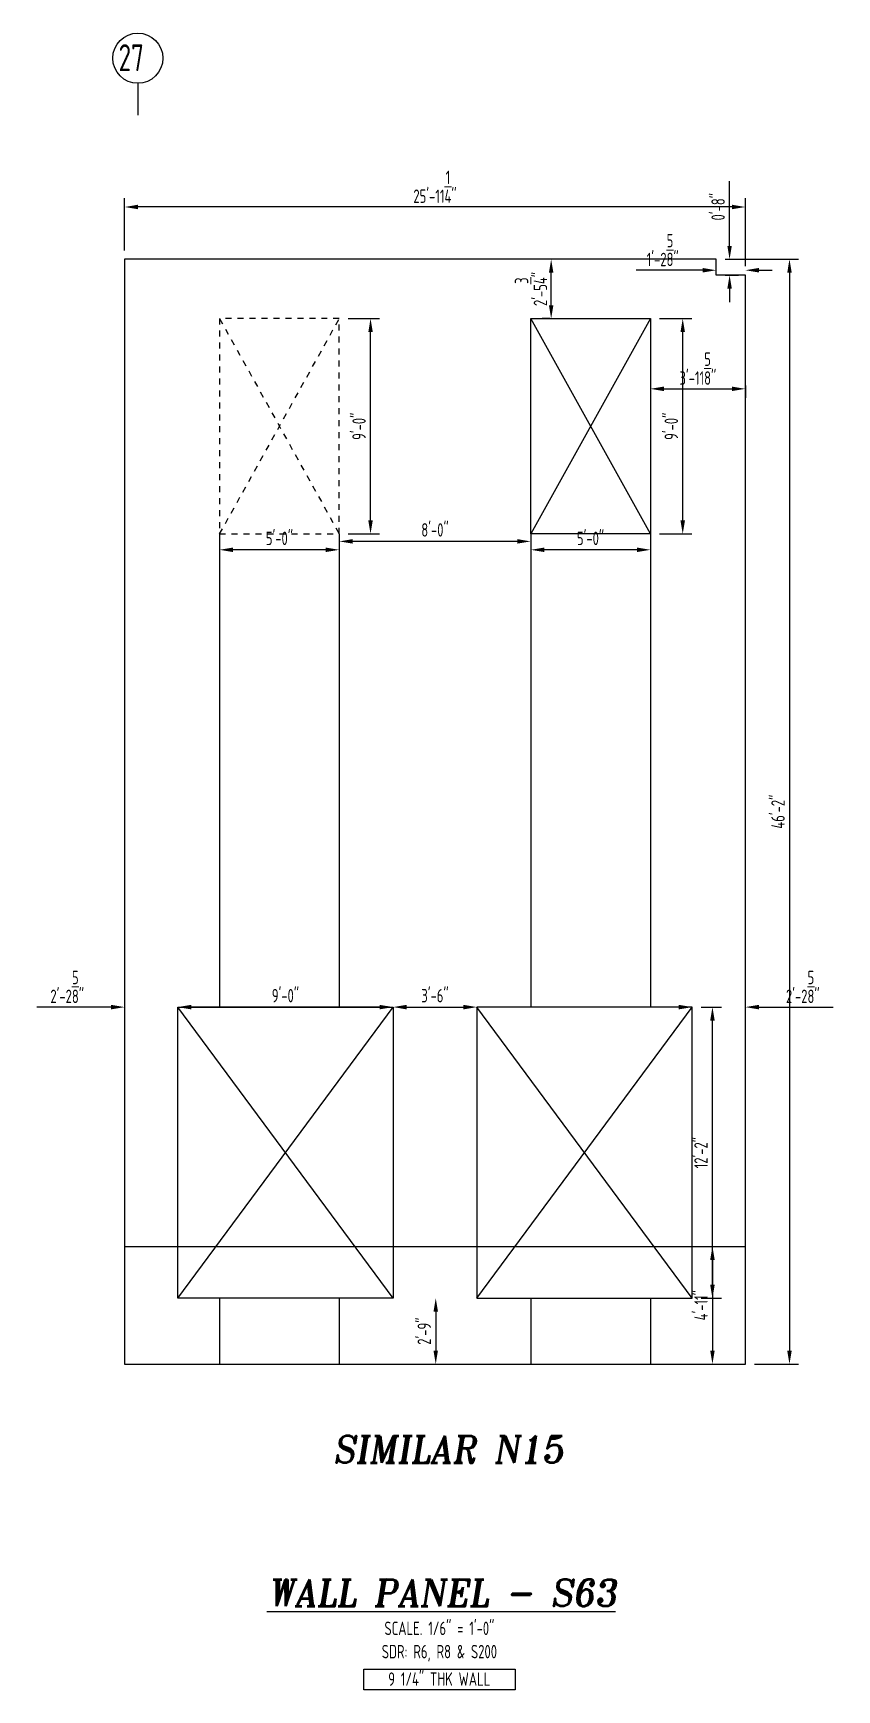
# Model space of a CAD drawing. Header units: inches. Extents: x 10095 to 38568, y -2433 to 4174.
# Drawn here: x 25109 to 25512, y 1148 to 1979 of the extents above; entities that cross this region are included whole.
import ezdxf
from ezdxf.enums import TextEntityAlignment as Align

# ---------------------------------------------------------------- set-up
doc = ezdxf.new("R2010")
doc.units = ezdxf.units.IN
doc.header["$MEASUREMENT"] = 0
doc.linetypes.add('HIDDEN', pattern=[6, 3, -3])
doc.linetypes.add('PHANTOM', pattern=[2.5, 1.25, -0.25, 0.25, -0.25, 0.25, -0.25])
doc.layers.get('0').update_dxf_attribs({"linetype": 'CONTINUOUS'})
doc.layers.get('Defpoints').update_dxf_attribs({"linetype": 'CONTINUOUS'})
for name, color, linetype in [('0-25', 7, 'CONTINUOUS'), ('0-35', 3, 'CONTINUOUS'), ('0-35TEXT', 3, 'CONTINUOUS'), ('0-50', 10, 'CONTINUOUS'), ('GRID', 8, 'PHANTOM'), ('Hatch', 253, 'CONTINUOUS'), ('hidden', 7, 'HIDDEN')]:
    doc.layers.add(name, color=color, linetype=linetype)
doc.layers.add('COVER', color=6, linetype='CONTINUOUS', lineweight=0, plot=False)
doc.styles.add('AR', font='ARCHQUIK.shx', dxfattribs={"width": 0.8})
doc.styles.add('ROMANT', font='romant')
doc.dimstyles.new('CADS_DIM_48', dxfattribs={"dimscale": 48, "dimtxt": 0.09375, "dimasz": 0.09375, "dimexe": 0.0625, "dimexo": 0.0625, "dimgap": 0.09375, "dimtad": 0, "dimtih": 1, "dimtoh": 1, "dimzin": 1, "dimdsep": 46, "dimlunit": 4, "dimtxsty": 'AR', "dimblk": 'CLOSED', "dimcen": 0.1875, "dimadec": 0, "dimazin": 0, "dimtfac": 1, "dimtofl": 0, "dimtmove": 0, "dimatfit": 1, "dimldrblk": 'DOTBLANK', "dimfxl": 1, "dimtzin": 0, "dimarcsym": 0})

# ---------------------------------------------------------------- blocks, each defined once
blk = doc.blocks.new('*D154')
at = {"layer": 'COVER', "color": 0, "lineweight": -2, "transparency": 16777216}
for p, q in [((25451.17, 1861.58), (25451.17, 1864.1)), ((25465.79, 1861.58), (25465.79, 1864.1)), ((25444.42, 1859.6), (25411.01, 1859.6)), ((25472.54, 1859.6), (25479.29, 1859.6))]:
    blk.add_line(p, q, dxfattribs=at)
at = {"layer": 'COVER', "color": 0, "transparency": 16777216}
for points in [[(25444.42, 1860.73), (25444.42, 1858.48), (25451.17, 1859.6)], [(25472.54, 1860.73), (25472.54, 1858.48), (25465.79, 1859.6)]]:
    blk.add_solid(points, dxfattribs=at)
at = {"layer": 'Defpoints', "color": 0, "transparency": 16777216}
for p in [(25451.17, 1859.6), (25451.17, 1857.08), (25465.79, 1857.08)]:
    blk.add_point(p, dxfattribs=at)
at = {"layer": 'COVER', "color": 0, "transparency": 16777216, "insert": (25424.34, 1869.73), "char_height": 6.75, "attachment_point": 5, "style": 'AR'}
blk.add_mtext('1\'-2{\\H1.000000x;\\S5/8;}"', dxfattribs=at)
blk = doc.blocks.new('_DotBlank')
at = {"layer": '0-35', "color": 0, "lineweight": -2}
blk.add_line((-0.5, 0), (-1, 0), dxfattribs=at)
blk.add_circle((0, 0), 0.5, dxfattribs=at)
blk = doc.blocks.new('*D155')
at = {"layer": 'COVER', "color": 0, "lineweight": -2, "transparency": 16777216}
for p, q in [((25457.87, 1871.83), (25457.87, 1904.31)), ((25455.67, 1865.08), (25462.37, 1865.08)), ((25455.67, 1857.08), (25462.37, 1857.08)), ((25457.87, 1850.33), (25457.87, 1843.58))]:
    blk.add_line(p, q, dxfattribs=at)
at = {"layer": 'COVER', "color": 0, "transparency": 16777216}
for points in [[(25456.75, 1871.83), (25459, 1871.83), (25457.87, 1865.08)], [(25456.75, 1850.33), (25459, 1850.33), (25457.87, 1857.08)]]:
    blk.add_solid(points, dxfattribs=at)
at = {"layer": 'Defpoints', "color": 0, "transparency": 16777216}
for p in [(25451.17, 1865.08), (25457.87, 1865.08), (25451.17, 1857.08)]:
    blk.add_point(p, dxfattribs=at)
at = {"layer": 'COVER', "color": 0, "transparency": 16777216, "insert": (25452.13, 1891.44), "char_height": 6.75, "attachment_point": 5, "rotation": 90, "style": 'AR'}
blk.add_mtext('0\'-8"', dxfattribs=at)
blk = doc.blocks.new('*D156')
at = {"layer": 'COVER', "color": 0, "lineweight": -2, "transparency": 16777216}
for p, q in [((25154.54, 1869.58), (25154.54, 1895.82)), ((25465.79, 1861.58), (25465.79, 1895.82)), ((25459.04, 1891.32), (25161.29, 1891.32))]:
    blk.add_line(p, q, dxfattribs=at)
at = {"layer": 'COVER', "color": 0, "transparency": 16777216}
for points in [[(25161.29, 1892.45), (25161.29, 1890.2), (25154.54, 1891.32)], [(25459.04, 1892.45), (25459.04, 1890.2), (25465.79, 1891.32)]]:
    blk.add_solid(points, dxfattribs=at)
at = {"layer": 'Defpoints', "color": 0, "transparency": 16777216}
for p in [(25154.54, 1891.32), (25154.54, 1865.08), (25465.79, 1857.08)]:
    blk.add_point(p, dxfattribs=at)
at = {"layer": 'COVER', "color": 0, "transparency": 16777216, "insert": (25310.17, 1901.45), "char_height": 6.75, "attachment_point": 5, "style": 'AR'}
blk.add_mtext('25\'-11{\\H1.000000x;\\S1/4;}"', dxfattribs=at)
blk = doc.blocks.new('*D157')
at = {"layer": 'COVER', "color": 0, "lineweight": -2, "transparency": 16777216}
for p, q in [((25455.67, 1865.08), (25492.4, 1865.08)), ((25487.9, 1858.33), (25487.9, 1317.83)), ((25470.29, 1311.08), (25492.4, 1311.08))]:
    blk.add_line(p, q, dxfattribs=at)
at = {"layer": 'COVER', "color": 0, "transparency": 16777216}
for points in [[(25486.78, 1858.33), (25489.03, 1858.33), (25487.9, 1865.08)], [(25486.78, 1317.83), (25489.03, 1317.83), (25487.9, 1311.08)]]:
    blk.add_solid(points, dxfattribs=at)
at = {"layer": 'Defpoints', "color": 0, "transparency": 16777216}
for p in [(25451.17, 1865.08), (25465.79, 1311.08), (25487.9, 1311.08)]:
    blk.add_point(p, dxfattribs=at)
at = {"layer": 'COVER', "color": 0, "transparency": 16777216, "insert": (25482.16, 1588.08), "char_height": 6.75, "attachment_point": 5, "rotation": 90, "style": 'AR'}
blk.add_mtext('46\'-2"', dxfattribs=at)
blk = doc.blocks.new('*D158')
at = {"layer": 'COVER', "color": 0, "lineweight": -2, "transparency": 16777216}
for p, q in [((25418.17, 1801.79), (25418.17, 1795.63)), ((25424.92, 1800.13), (25459.04, 1800.13)), ((25465.79, 1801.79), (25465.79, 1795.63))]:
    blk.add_line(p, q, dxfattribs=at)
at = {"layer": 'COVER', "color": 0, "transparency": 16777216}
for points in [[(25424.92, 1801.26), (25424.92, 1799.01), (25418.17, 1800.13)], [(25459.04, 1801.26), (25459.04, 1799.01), (25465.79, 1800.13)]]:
    blk.add_solid(points, dxfattribs=at)
at = {"layer": 'Defpoints', "color": 0, "transparency": 16777216}
for p in [(25418.17, 1806.29), (25465.79, 1806.29), (25465.79, 1800.13)]:
    blk.add_point(p, dxfattribs=at)
at = {"layer": 'COVER', "color": 0, "transparency": 16777216, "insert": (25441.98, 1810.26), "char_height": 6.75, "attachment_point": 5, "style": 'AR'}
blk.add_mtext('3\'-11{\\H1.000000x;\\S5/8;}"', dxfattribs=at)
blk = doc.blocks.new('*D159')
at = {"layer": 'COVER', "color": 0, "lineweight": -2, "transparency": 16777216}
blk.add_line((25295.92, 1490.08), (25324.42, 1490.08), dxfattribs=at)
at = {"layer": 'COVER', "color": 0, "transparency": 16777216}
for points in [[(25295.92, 1491.2), (25295.92, 1488.95), (25289.17, 1490.08)], [(25324.42, 1491.2), (25324.42, 1488.95), (25331.17, 1490.08)]]:
    blk.add_solid(points, dxfattribs=at)
at = {"layer": 'Defpoints', "color": 0, "transparency": 16777216}
for p in [(25289.17, 1490.08), (25331.17, 1490.08), (25331.17, 1490.08)]:
    blk.add_point(p, dxfattribs=at)
at = {"layer": 'COVER', "color": 0, "transparency": 16777216, "insert": (25310.17, 1495.82), "char_height": 6.75, "attachment_point": 5, "style": 'AR'}
blk.add_mtext('3\'-6"', dxfattribs=at)
blk = doc.blocks.new('*D160')
at = {"layer": 'COVER', "color": 0, "lineweight": -2, "transparency": 16777216}
blk.add_line((25282.42, 1490.08), (25187.92, 1490.08), dxfattribs=at)
at = {"layer": 'COVER', "color": 0, "transparency": 16777216}
for points in [[(25187.92, 1491.2), (25187.92, 1488.95), (25181.17, 1490.08)], [(25282.42, 1491.2), (25282.42, 1488.95), (25289.17, 1490.08)]]:
    blk.add_solid(points, dxfattribs=at)
at = {"layer": 'Defpoints', "color": 0, "transparency": 16777216}
for p in [(25181.17, 1490.08), (25181.17, 1490.08), (25289.17, 1490.08)]:
    blk.add_point(p, dxfattribs=at)
at = {"layer": 'COVER', "color": 0, "transparency": 16777216, "insert": (25235.17, 1495.82), "char_height": 6.75, "attachment_point": 5, "style": 'AR'}
blk.add_mtext('9\'-0"', dxfattribs=at)
blk = doc.blocks.new('*D161')
at = {"layer": 'COVER', "color": 0, "lineweight": -2, "transparency": 16777216}
for p, q in [((25147.79, 1490.08), (25110.47, 1490.08)), ((25187.92, 1490.08), (25194.67, 1490.08))]:
    blk.add_line(p, q, dxfattribs=at)
at = {"layer": 'COVER', "color": 0, "transparency": 16777216}
for points in [[(25147.79, 1491.2), (25147.79, 1488.95), (25154.54, 1490.08)], [(25187.92, 1491.2), (25187.92, 1488.95), (25181.17, 1490.08)]]:
    blk.add_solid(points, dxfattribs=at)
at = {"layer": 'Defpoints', "color": 0, "transparency": 16777216}
for p in [(25154.54, 1490.08), (25154.54, 1490.08), (25181.17, 1490.08)]:
    blk.add_point(p, dxfattribs=at)
at = {"layer": 'COVER', "color": 0, "transparency": 16777216, "insert": (25125.76, 1500.2), "char_height": 6.75, "attachment_point": 5, "style": 'AR'}
blk.add_mtext('2\'-2{\\H1.000000x;\\S5/8;}"', dxfattribs=at)
blk = doc.blocks.new('*D162')
at = {"layer": 'COVER', "color": 0, "lineweight": -2, "transparency": 16777216}
for p, q in [((25432.42, 1490.08), (25425.67, 1490.08)), ((25472.54, 1490.08), (25509.86, 1490.08))]:
    blk.add_line(p, q, dxfattribs=at)
at = {"layer": 'COVER', "color": 0, "transparency": 16777216}
for points in [[(25432.42, 1491.2), (25432.42, 1488.95), (25439.17, 1490.08)], [(25472.54, 1491.2), (25472.54, 1488.95), (25465.79, 1490.08)]]:
    blk.add_solid(points, dxfattribs=at)
at = {"layer": 'Defpoints', "color": 0, "transparency": 16777216}
for p in [(25439.17, 1490.08), (25465.79, 1490.08), (25465.79, 1490.08)]:
    blk.add_point(p, dxfattribs=at)
at = {"layer": 'COVER', "color": 0, "transparency": 16777216, "insert": (25494.58, 1500.2), "char_height": 6.75, "attachment_point": 5, "style": 'AR'}
blk.add_mtext('2\'-2{\\H1.000000x;\\S5/8;}"', dxfattribs=at)
blk = doc.blocks.new('*D163')
at = {"layer": 'COVER', "color": 0, "lineweight": -2, "transparency": 16777216}
for p, q in [((25443.67, 1490.08), (25453.78, 1490.08)), ((25449.28, 1350.83), (25449.28, 1483.33)), ((25443.67, 1344.08), (25453.78, 1344.08))]:
    blk.add_line(p, q, dxfattribs=at)
at = {"layer": 'COVER', "color": 0, "transparency": 16777216}
for points in [[(25448.16, 1483.33), (25450.41, 1483.33), (25449.28, 1490.08)], [(25448.16, 1350.83), (25450.41, 1350.83), (25449.28, 1344.08)]]:
    blk.add_solid(points, dxfattribs=at)
at = {"layer": 'Defpoints', "color": 0, "transparency": 16777216}
for p in [(25439.17, 1490.08), (25449.28, 1490.08), (25439.17, 1344.08)]:
    blk.add_point(p, dxfattribs=at)
at = {"layer": 'COVER', "color": 0, "transparency": 16777216, "insert": (25443.54, 1417.08), "char_height": 6.75, "attachment_point": 5, "rotation": 90, "style": 'AR'}
blk.add_mtext('12\'-2"', dxfattribs=at)
blk = doc.blocks.new('*D164')
at = {"layer": 'COVER', "color": 0, "lineweight": -2, "transparency": 16777216}
for p, q in [((25449.28, 1363.33), (25449.28, 1317.83)), ((25453.23, 1370.08), (25453.78, 1370.08)), ((25453.23, 1311.08), (25453.78, 1311.08))]:
    blk.add_line(p, q, dxfattribs=at)
at = {"layer": 'COVER', "color": 0, "transparency": 16777216}
for points in [[(25448.16, 1363.33), (25450.41, 1363.33), (25449.28, 1370.08)], [(25448.16, 1317.83), (25450.41, 1317.83), (25449.28, 1311.08)]]:
    blk.add_solid(points, dxfattribs=at)
at = {"layer": 'Defpoints', "color": 0, "transparency": 16777216}
for p in [(25448.73, 1370.08), (25448.73, 1311.08), (25449.28, 1311.08)]:
    blk.add_point(p, dxfattribs=at)
at = {"layer": 'COVER', "color": 0, "transparency": 16777216, "insert": (25443.54, 1340.58), "char_height": 6.75, "attachment_point": 5, "rotation": 90, "style": 'AR'}
blk.add_mtext('4\'-11"', dxfattribs=at)
blk = doc.blocks.new('*D165')
at = {"layer": 'COVER', "color": 0, "lineweight": -2, "transparency": 16777216}
for p, q in [((25422.67, 1835.33), (25438.88, 1835.33)), ((25434.38, 1734.12), (25434.38, 1828.58)), ((25422.67, 1727.37), (25438.88, 1727.37))]:
    blk.add_line(p, q, dxfattribs=at)
at = {"layer": 'COVER', "color": 0, "transparency": 16777216}
for points in [[(25433.25, 1828.58), (25435.5, 1828.58), (25434.38, 1835.33)], [(25433.25, 1734.12), (25435.5, 1734.12), (25434.38, 1727.37)]]:
    blk.add_solid(points, dxfattribs=at)
at = {"layer": 'Defpoints', "color": 0, "transparency": 16777216}
for p in [(25418.17, 1835.33), (25434.38, 1835.33), (25418.17, 1727.37)]:
    blk.add_point(p, dxfattribs=at)
at = {"layer": 'COVER', "color": 0, "transparency": 16777216, "insert": (25428.64, 1781.35), "char_height": 6.75, "attachment_point": 5, "rotation": 90, "style": 'AR'}
blk.add_mtext('9\'-0"', dxfattribs=at)
blk = doc.blocks.new('*D166')
at = {"layer": 'COVER', "color": 0, "lineweight": -2, "transparency": 16777216}
for p, q in [((25358.16, 1722.87), (25358.16, 1714.9)), ((25418.17, 1722.87), (25418.17, 1714.9)), ((25411.42, 1719.4), (25364.91, 1719.4))]:
    blk.add_line(p, q, dxfattribs=at)
at = {"layer": 'COVER', "color": 0, "transparency": 16777216}
for points in [[(25364.91, 1720.53), (25364.91, 1718.28), (25358.16, 1719.4)], [(25411.42, 1720.53), (25411.42, 1718.28), (25418.17, 1719.4)]]:
    blk.add_solid(points, dxfattribs=at)
at = {"layer": 'Defpoints', "color": 0, "transparency": 16777216}
for p in [(25358.16, 1727.37), (25418.17, 1727.37), (25358.16, 1719.4)]:
    blk.add_point(p, dxfattribs=at)
at = {"layer": 'COVER', "color": 0, "transparency": 16777216, "insert": (25388.16, 1725.14), "char_height": 6.75, "attachment_point": 5, "style": 'AR'}
blk.add_mtext('5\'-0"', dxfattribs=at)
blk = doc.blocks.new('*D167')
at = {"layer": 'COVER', "color": 0, "lineweight": -2, "transparency": 16777216}
for p, q in [((25262.17, 1722.87), (25262.17, 1719.13)), ((25351.41, 1723.63), (25268.92, 1723.63)), ((25358.16, 1722.87), (25358.16, 1719.13))]:
    blk.add_line(p, q, dxfattribs=at)
at = {"layer": 'COVER', "color": 0, "transparency": 16777216}
for points in [[(25268.92, 1724.76), (25268.92, 1722.51), (25262.17, 1723.63)], [(25351.41, 1724.76), (25351.41, 1722.51), (25358.16, 1723.63)]]:
    blk.add_solid(points, dxfattribs=at)
at = {"layer": 'Defpoints', "color": 0, "transparency": 16777216}
for p in [(25262.17, 1727.37), (25262.17, 1723.63), (25358.16, 1727.37)]:
    blk.add_point(p, dxfattribs=at)
at = {"layer": 'COVER', "color": 0, "transparency": 16777216, "insert": (25310.17, 1729.38), "char_height": 6.75, "attachment_point": 5, "style": 'AR'}
blk.add_mtext('8\'-0"', dxfattribs=at)
blk = doc.blocks.new('*D168')
at = {"layer": 'COVER', "color": 0, "lineweight": -2, "transparency": 16777216}
for p, q in [((25266.67, 1835.33), (25282.34, 1835.33)), ((25277.84, 1734.12), (25277.84, 1828.58)), ((25266.67, 1727.37), (25282.34, 1727.37))]:
    blk.add_line(p, q, dxfattribs=at)
at = {"layer": 'COVER', "color": 0, "transparency": 16777216}
for points in [[(25276.72, 1828.58), (25278.97, 1828.58), (25277.84, 1835.33)], [(25276.72, 1734.12), (25278.97, 1734.12), (25277.84, 1727.37)]]:
    blk.add_solid(points, dxfattribs=at)
at = {"layer": 'Defpoints', "color": 0, "transparency": 16777216}
for p in [(25262.17, 1835.33), (25277.84, 1835.33), (25262.17, 1727.37)]:
    blk.add_point(p, dxfattribs=at)
at = {"layer": 'COVER', "color": 0, "transparency": 16777216, "insert": (25272.1, 1781.35), "char_height": 6.75, "attachment_point": 5, "rotation": 90, "style": 'AR'}
blk.add_mtext('9\'-0"', dxfattribs=at)
blk = doc.blocks.new('*D169')
at = {"layer": 'COVER', "color": 0, "lineweight": -2, "transparency": 16777216}
for p, q in [((25202.17, 1722.87), (25202.17, 1714.9)), ((25262.17, 1722.87), (25262.17, 1714.9)), ((25255.42, 1719.4), (25208.92, 1719.4))]:
    blk.add_line(p, q, dxfattribs=at)
at = {"layer": 'COVER', "color": 0, "transparency": 16777216}
for points in [[(25208.92, 1720.53), (25208.92, 1718.28), (25202.17, 1719.4)], [(25255.42, 1720.53), (25255.42, 1718.28), (25262.17, 1719.4)]]:
    blk.add_solid(points, dxfattribs=at)
at = {"layer": 'Defpoints', "color": 0, "transparency": 16777216}
for p in [(25202.17, 1727.37), (25262.17, 1727.37), (25202.17, 1719.4)]:
    blk.add_point(p, dxfattribs=at)
at = {"layer": 'COVER', "color": 0, "transparency": 16777216, "insert": (25232.17, 1725.14), "char_height": 6.75, "attachment_point": 5, "style": 'AR'}
blk.add_mtext('5\'-0"', dxfattribs=at)
blk = doc.blocks.new('*D170')
at = {"layer": 'COVER', "color": 0, "lineweight": -2, "transparency": 16777216}
blk.add_line((25310.54, 1337.33), (25310.54, 1317.83), dxfattribs=at)
at = {"layer": 'COVER', "color": 0, "transparency": 16777216}
for points in [[(25309.41, 1337.33), (25311.66, 1337.33), (25310.54, 1344.08)], [(25309.41, 1317.83), (25311.66, 1317.83), (25310.54, 1311.08)]]:
    blk.add_solid(points, dxfattribs=at)
at = {"layer": 'Defpoints', "color": 0, "transparency": 16777216}
for p in [(25310.54, 1344.08), (25310.54, 1311.08), (25310.54, 1311.08)]:
    blk.add_point(p, dxfattribs=at)
at = {"layer": 'COVER', "color": 0, "transparency": 16777216, "insert": (25304.8, 1327.58), "char_height": 6.75, "attachment_point": 5, "rotation": 90, "style": 'AR'}
blk.add_mtext('2\'-9"', dxfattribs=at)
blk = doc.blocks.new('*D171')
at = {"layer": 'COVER', "color": 0, "lineweight": -2, "transparency": 16777216}
for p, q in [((25367.97, 1865.08), (25363.92, 1865.08)), ((25368.42, 1842.08), (25368.42, 1858.33)), ((25367.97, 1835.33), (25363.92, 1835.33))]:
    blk.add_line(p, q, dxfattribs=at)
at = {"layer": 'COVER', "color": 0, "transparency": 16777216}
for points in [[(25367.3, 1858.33), (25369.55, 1858.33), (25368.42, 1865.08)], [(25367.3, 1842.08), (25369.55, 1842.08), (25368.42, 1835.33)]]:
    blk.add_solid(points, dxfattribs=at)
at = {"layer": 'Defpoints', "color": 0, "transparency": 16777216}
for p in [(25368.42, 1865.08), (25372.47, 1865.08), (25372.47, 1835.33)]:
    blk.add_point(p, dxfattribs=at)
at = {"layer": 'COVER', "color": 0, "transparency": 16777216, "insert": (25358.3, 1850.2), "char_height": 6.75, "attachment_point": 5, "rotation": 90, "style": 'AR'}
blk.add_mtext('2\'-5{\\H1.000000x;\\S3/4;}"', dxfattribs=at)

msp = doc.modelspace()

# ---------------------------------------------------------------- linework, layer by layer
at = {"layer": '0-25'}
for p, q in [((25418.16628, 1835.32815), (25358.15932, 1727.36833)), ((25418.16628, 1727.36833), (25358.15932, 1835.32815)), ((25181.16628, 1344.07815), (25289.16628, 1490.07861)), ((25289.16628, 1344.07815), (25181.16628, 1490.07861)), ((25439.16628, 1344.07815), (25331.16628, 1490.07861)), ((25331.16628, 1344.07815), (25439.16628, 1490.07861))]:
    msp.add_line(p, q, dxfattribs=at)
at = {"layer": '0-35'}
for points in [[(25451.16628, 1865.07815), (25154.54128, 1865.07815), (25154.54128, 1311.07815), (25465.79128, 1311.07815), (25465.79128, 1857.07815), (25451.16628, 1857.07815)], [(25418.16628, 1727.36833), (25358.15932, 1727.36833), (25358.15932, 1835.32815), (25418.16628, 1835.32815)], [(25181.16628, 1490.07861), (25289.16628, 1490.07861), (25289.16628, 1344.07815), (25181.16628, 1344.07815)], [(25439.16628, 1490.07861), (25331.16628, 1490.07861), (25331.16628, 1344.07815), (25439.16628, 1344.07815)]]:
    msp.add_lwpolyline(points, close=True, dxfattribs=at)
at = {"layer": '0-50'}
msp.add_lwpolyline([(25274.43364, 1158.04312), (25350.32048, 1158.04312), (25350.32048, 1147.68676), (25274.43364, 1147.68676)], close=True, dxfattribs=at)
msp.add_circle((25161.16628, 1965.92373), 12.57968, dxfattribs=at)
at = {"layer": 'GRID', "lineweight": -3}
msp.add_lwpolyline([(25161.16628, 1953.34405), (25161.16628, 1937.43279)], dxfattribs=at)
at = {"layer": 'Hatch'}
for p, q in [((25202.16628, 1727.36833), (25202.16628, 1490.07861)), ((25262.17325, 1727.36833), (25262.17325, 1490.07861)), ((25358.15932, 1727.36833), (25358.15932, 1490.07861)), ((25418.16628, 1727.36833), (25418.16628, 1490.07861)), ((25154.54128, 1370.07815), (25465.79128, 1370.07815)), ((25202.16628, 1344.07815), (25202.16628, 1311.07815)), ((25262.17325, 1344.07815), (25262.17325, 1311.07815)), ((25358.15932, 1344.07815), (25358.15932, 1311.07815)), ((25418.16628, 1344.07815), (25418.16628, 1311.07815))]:
    msp.add_line(p, q, dxfattribs=at)
at = {"layer": 'hidden'}
for p, q in [((25202.16628, 1835.32815), (25262.17325, 1727.36833)), ((25202.16628, 1727.36833), (25262.17325, 1835.32815))]:
    msp.add_line(p, q, dxfattribs=at)
msp.add_lwpolyline([(25202.16628, 1727.36833), (25262.17325, 1727.36833), (25262.17325, 1835.32815), (25202.16628, 1835.32815)], close=True, dxfattribs=at)

# ---------------------------------------------------------------- texts
at = {"color": 7, "linetype": 'Continuous', "style": 'ROMANT', "oblique": 9, "width": 0.95}
msp.add_text('%%UWALL PANEL - S63', height=13.5, dxfattribs=at).set_placement((25313.74894, 1189.61503), align=Align.CENTER)
at = {"layer": '0-35TEXT', "style": 'AR', "width": 0.8}
for s, p in [('SCALE. 1/6" = 1\'-0"', (25312.37706, 1175.16814)), ('SDR: R6, R8 & S200', (25312.37706, 1163.49994)), ('9 1/4" THK WALL', (25312.30014, 1149.71192))]:
    msp.add_text(s, height=6.7498312, dxfattribs=at).set_placement(p, align=Align.CENTER)
at = {"layer": '0-50', "style": 'AR', "width": 0.8}
msp.add_text('27', height=13.5, dxfattribs=at).set_placement((25151.49491, 1959.43727))
at = {"layer": 'COVER', "style": 'ROMANT', "oblique": 9, "width": 0.95}
msp.add_text('SIMILAR N15', height=13.5, dxfattribs=at).set_placement((25316.84108, 1261.58113), align=Align.CENTER)

# ---------------------------------------------------------------- dimensions: what is measured, and where the dimension line sits
at = {"layer": 'COVER'}
for base, p1, p2, angle, picture, middle in [((25154.54128, 1891.32296), (25465.79128, 1857.07815), (25154.54128, 1865.07815), 180, '*D156', (25310.16628, 1901.44796)), ((25457.8717, 1865.07815), (25451.16628, 1857.07815), (25451.16628, 1865.07815), 90, '*D155', (25452.13033, 1891.44195)), ((25451.16628, 1859.60063), (25465.79128, 1857.07815), (25451.16628, 1857.07815), 180, '*D154', (25424.33697, 1869.72563)), ((25368.42478, 1865.07815), (25372.46634, 1835.32815), (25372.46634, 1865.07815), 90, '*D171', (25358.29978, 1850.20315)), ((25487.90046, 1311.07815), (25451.16628, 1865.07815), (25465.79128, 1311.07815), 90, '*D157', (25482.15908, 1588.07815)), ((25434.37983, 1835.32815), (25418.16628, 1727.36833), (25418.16628, 1835.32815), 90, '*D165', (25428.63845, 1781.34824)), ((25465.79128, 1800.13065), (25418.16628, 1806.28851), (25465.79128, 1806.28851), 180, '*D158', (25441.97878, 1810.25565)), ((25202.16628, 1719.40126), (25262.17325, 1727.36833), (25202.16628, 1727.36833), 180, '*D169', (25232.16977, 1725.14263)), ((25262.17325, 1723.63439), (25358.15932, 1727.36833), (25262.17325, 1727.36833), 180, '*D167', (25310.16628, 1729.37577)), ((25358.15932, 1719.40126), (25418.16628, 1727.36833), (25358.15932, 1727.36833), 180, '*D166', (25388.1628, 1725.14263)), ((25154.54128, 1490.07861), (25181.16628, 1490.07861), (25154.54128, 1490.07861), 180, '*D161', (25125.7568, 1500.20361)), ((25465.79128, 1490.07861), (25439.16628, 1490.07861), (25465.79128, 1490.07861), 180, '*D162', (25494.57577, 1500.20361)), ((25181.16628, 1490.07861), (25289.16628, 1490.07861), (25181.16628, 1490.07861), 180, '*D160', (25235.16628, 1495.81999)), ((25331.16628, 1490.07861), (25289.16628, 1490.07861), (25331.16628, 1490.07861), 180, '*D159', (25310.16628, 1495.81999)), ((25449.28432, 1490.07861), (25439.16628, 1344.07815), (25439.16628, 1490.07861), 90, '*D163', (25443.54295, 1417.07838)), ((25449.28432, 1311.07815), (25448.7253, 1370.07815), (25448.7253, 1311.07815), 90, '*D164', (25443.54295, 1340.57815)), ((25310.53983, 1311.07815), (25310.53983, 1344.07815), (25310.53983, 1311.07815), 90, '*D170', (25304.79845, 1327.57815))]:
    dim = msp.add_linear_dim(base=base, p1=p1, p2=p2, angle=angle, dimstyle='CADS_DIM_48', override={"dimscale": 72, "dimgap": 0.03125, "dimtad": 1, "dimtih": 0, "dimtoh": 0, "dimdec": 3, "dimtdec": 3}, dxfattribs=at)
    dim.commit()
    dim.dimension.update_dxf_attribs({"geometry": picture, "text_midpoint": middle})
dim = msp.add_linear_dim(base=(25277.8439, 1835.32815), p1=(25262.17325, 1727.36833), p2=(25262.17325, 1835.32815), angle=90, dimstyle='CADS_DIM_48', override={"dimscale": 72, "dimgap": 0.03125, "dimtad": 1, "dimtih": 0, "dimtoh": 0, "dimdec": 3, "dimtdec": 3}, dxfattribs=at)
dim.commit()
dim.dimension.update_dxf_attribs({"geometry": '*D168', "text_midpoint": (25277.8439, 1781.34824), "dimtype": 160})

doc.saveas('drawing.dxf')
